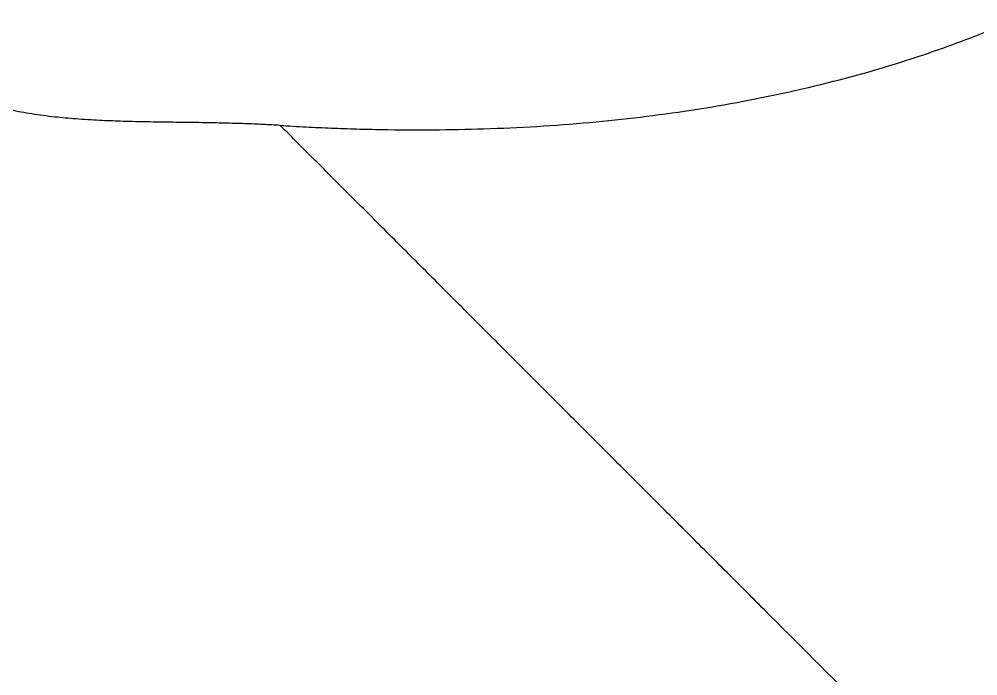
# Model space of a CAD drawing. Extents: x 525 to 613, y 487 to 635.
# Drawn here: x 580.969 to 585.268, y 573.005 to 575.948 of the extents above; entities that cross this region are included whole.
import ezdxf

# ---------------------------------------------------------------- set-up
doc = ezdxf.new("R2010")
doc.units = 0
doc.header["$MEASUREMENT"] = 0
doc.layers.add('1', color=4, linetype='Continuous')
doc.layers.add('STD TEST', color=3, linetype='Continuous')

# ---------------------------------------------------------------- blocks, each defined once
blk = doc.blocks.new('2023 VANGUARD')
at = {"layer": '1', "color": 3, "linetype": 'Continuous', "lineweight": 25}
for points, knots in [([(13.1799, -17.2191), (13.1992, -17.2203), (13.2378, -17.2226), (13.2955, -17.2257), (13.3529, -17.2285), (13.4099, -17.231), (13.4665, -17.2331), (13.5227, -17.2349), (13.5785, -17.2364), (13.6928, -17.2387), (13.864, -17.2397), (14.1751, -17.2338), (14.5605, -17.2108), (15.0293, -17.1548), (15.4876, -17.0689), (15.866, -16.9689), (16.1563, -16.8725), (16.4428, -16.7632), (16.7847, -16.6048), (17.1597, -16.3809), (17.4371, -16.171), (17.6355, -15.991), (17.7721, -15.8511), (17.8975, -15.7061), (18.0097, -15.559), (18.1103, -15.409), (18.1998, -15.2564), (18.2799, -15.0987), (18.3352, -14.971), (18.372, -14.8754), (18.3943, -14.8133), (18.4153, -14.7507), (18.4348, -14.6874), (18.453, -14.6235), (18.4697, -14.5591), (18.4851, -14.4941), (18.499, -14.4286), (18.5116, -14.3625), (18.5187, -14.3182), (18.5223, -14.296)], [0, 0, 0, 0, 0.008041, 0.01602, 0.023935, 0.031787, 0.039574, 0.047295, 0.05495, 0.062539, 0.094215, 0.125037, 0.189204, 0.250029, 0.314032, 0.37501, 0.406426, 0.437522, 0.499977, 0.562438, 0.624916, 0.655923, 0.687415, 0.718446, 0.749938, 0.780331, 0.811271, 0.842801, 0.874958, 0.887043, 0.899216, 0.911481, 0.923837, 0.936288, 0.948834, 0.961477, 0.974218, 0.987059, 1, 1, 1, 1]), ([(13.1799, -17.219), (13.1672, -17.2183), (13.1414, -17.2168), (13.1021, -17.2149), (13.0616, -17.2131), (13.0198, -17.2115), (12.9601, -17.2097), (12.8782, -17.2078), (12.7769, -17.2062), (12.6733, -17.2049), (12.5694, -17.2035), (12.4683, -17.201), (12.3655, -17.197), (12.2674, -17.191), (12.1659, -17.1818), (12.0677, -17.169), (11.9859, -17.1543), (11.9233, -17.1404), (11.8778, -17.1289), (11.8334, -17.1164), (11.7902, -17.1027), (11.7481, -17.0879), (11.7072, -17.0721), (11.6674, -17.0552), (11.6288, -17.0372), (11.6038, -17.0242), (11.5914, -17.0178)], [0, 0, 0, 0, 0.023493, 0.047737, 0.072735, 0.098487, 0.124996, 0.183245, 0.250006, 0.31251, 0.37501, 0.442564, 0.500021, 0.565745, 0.625069, 0.689529, 0.750015, 0.779724, 0.808899, 0.837561, 0.865729, 0.893428, 0.92068, 0.947508, 0.97394, 1, 1, 1, 1]), ([(13.5947, -17.6339), (13.567, -17.6062), (13.5115, -17.5507), (13.4283, -17.4676), (13.3454, -17.3846), (13.2626, -17.3018), (13.2074, -17.2466), (13.1799, -17.2191)], [0, 0, 0, 0, 0.200427, 0.400639, 0.600637, 0.800424, 1, 1, 1, 1]), ([(20.7898, -24.829), (20.7617, -24.8009), (20.7056, -24.7447), (20.6215, -24.6606), (20.5374, -24.5765), (20.4535, -24.4926), (20.3699, -24.409), (20.2868, -24.3259), (20.2044, -24.2435), (20.1227, -24.1618), (20.0414, -24.0805), (19.9597, -23.9988), (19.8768, -23.9159), (19.7917, -23.8309), (19.704, -23.7432), (19.6138, -23.6531), (19.5218, -23.5611), (19.4288, -23.4681), (19.3357, -23.375), (19.2432, -23.2825), (19.1516, -23.1909), (19.061, -23.1003), (18.879, -22.9183), (18.6048, -22.6441), (18.2384, -22.2776), (17.8721, -21.9113), (17.5068, -21.546), (17.1131, -21.1524), (16.6915, -20.7307), (16.2425, -20.2818), (15.7959, -19.8352), (15.4398, -19.479), (15.1731, -19.2123), (14.9952, -19.0344), (14.8179, -18.8571), (14.6412, -18.6804), (14.4652, -18.5044), (14.2899, -18.3291), (14.1151, -18.1543), (13.9411, -17.9803), (13.7676, -17.8068), (13.6523, -17.6915), (13.5947, -17.6339)], [0, 0, 0, 0, 0.01162, 0.023226, 0.03482, 0.046397, 0.057933, 0.069399, 0.080767, 0.092014, 0.103181, 0.114394, 0.12578, 0.137464, 0.149558, 0.162027, 0.17475, 0.187606, 0.200477, 0.21325, 0.225865, 0.238352, 0.250741, 0.301134, 0.351808, 0.402452, 0.452937, 0.503377, 0.565958, 0.628366, 0.690581, 0.752623, 0.777625, 0.802566, 0.827447, 0.852268, 0.877031, 0.901736, 0.926384, 0.950977, 0.975516, 1, 1, 1, 1]), ([(10.3171, -19.3356), (10.3505, -19.369), (10.4171, -19.4356), (10.5173, -19.5358), (10.6176, -19.6361), (10.7181, -19.7366), (10.8187, -19.8372), (10.9195, -19.938), (11.0205, -20.039), (11.1216, -20.1401), (11.2229, -20.2414), (11.3243, -20.3429), (11.426, -20.4445), (11.5278, -20.5463), (11.6297, -20.6483), (11.7319, -20.7504), (11.8342, -20.8527), (11.9366, -20.9552), (12.1486, -21.1672), (12.4708, -21.4894), (12.904, -21.9226), (13.3392, -22.3578), (13.9172, -22.9359), (14.6403, -23.659), (15.4126, -24.4313), (16.0908, -25.1094), (16.6739, -25.6925), (17.3542, -26.3729), (18.1311, -27.1497), (19.0056, -28.0242), (19.8797, -28.8982), (20.6087, -29.6273), (21.19, -30.2086), (21.6253, -30.6439), (22.0586, -31.0772), (22.4116, -31.4303), (22.685, -31.7036), (22.8792, -31.8978), (23.0727, -32.0914), (23.2656, -32.2842), (23.4578, -32.4765), (23.6494, -32.6681), (23.8404, -32.8591), (24.0309, -33.0495), (24.1575, -33.1762), (24.2208, -33.2394)], [0, 0, 0, 0, 0.007308, 0.014622, 0.021944, 0.029273, 0.03661, 0.043953, 0.051305, 0.058663, 0.06603, 0.073404, 0.080787, 0.088177, 0.095576, 0.102982, 0.110398, 0.117821, 0.125254, 0.156441, 0.187697, 0.21903, 0.250451, 0.312366, 0.37459, 0.416196, 0.457714, 0.499476, 0.561843, 0.62402, 0.686835, 0.749358, 0.780771, 0.812079, 0.843297, 0.87444, 0.888527, 0.902577, 0.916591, 0.93057, 0.944517, 0.958431, 0.972316, 0.986172, 1, 1, 1, 1])]:
    blk.add_open_spline(points, degree=3, knots=knots, dxfattribs=at)
blk = doc.blocks.new('2026 Vanguard')
at = {"layer": 'STD TEST', "color": 1}
blk.add_blockref('2023 VANGUARD', (44.1613, 88.209), dxfattribs=at)

msp = doc.modelspace()

# ---------------------------------------------------------------- block references
at = {"layer": '1'}
msp.add_blockref('2026 Vanguard', (524.7985, 504.4821), dxfattribs=at)

doc.saveas('drawing.dxf')
